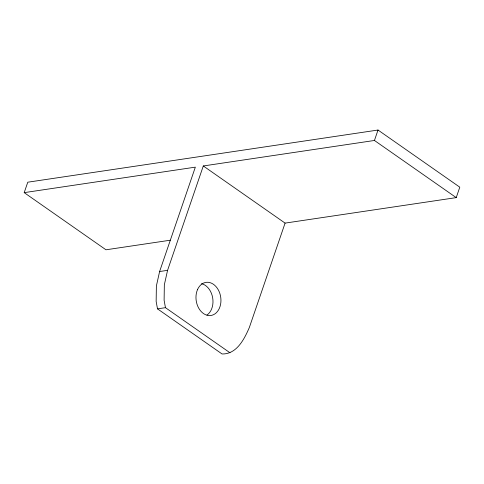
<?xml version="1.0" encoding="UTF-8"?>
<svg xmlns="http://www.w3.org/2000/svg" width="484" height="484" viewBox="0 0 484 484"><rect width="100%" height="100%" fill="white"/><g stroke="black" fill="none" stroke-linecap="round" stroke-linejoin="round"><path stroke-width="0.73" d="M24.2 192.638L195.342 167.149L159.605 271.524L156.374 286.008L156.151 301.447L157.5 308.859L222.053 353.967C236.755 354.355 244.329 339.048 249.345 327.493L285.082 223.112L456.224 197.623L459.8 187.181L378.022 130.033L27.776 182.202L24.2 192.638L105.978 249.792L170.253 240.215M456.224 197.623L374.447 140.469L203.304 165.964L167.567 270.338L164.336 284.822L164.112 300.262L165.461 307.673L230.009 352.782M374.447 140.469L378.022 130.033M159.605 271.524L167.567 270.338M157.5 308.859L165.461 307.673M203.304 165.964L285.082 223.112M201.55 283.691A16.74 12.384 81.5 0 1 212.664 297.763A16.74 12.384 81.5 0 1 206.964 315.066M197.514 289.613A16.74 12.384 81.5 0 0 208.707 315.538A16.74 12.384 81.5 0 0 219.149 291.598A16.74 12.384 81.5 0 0 197.514 289.613"/></g></svg>
